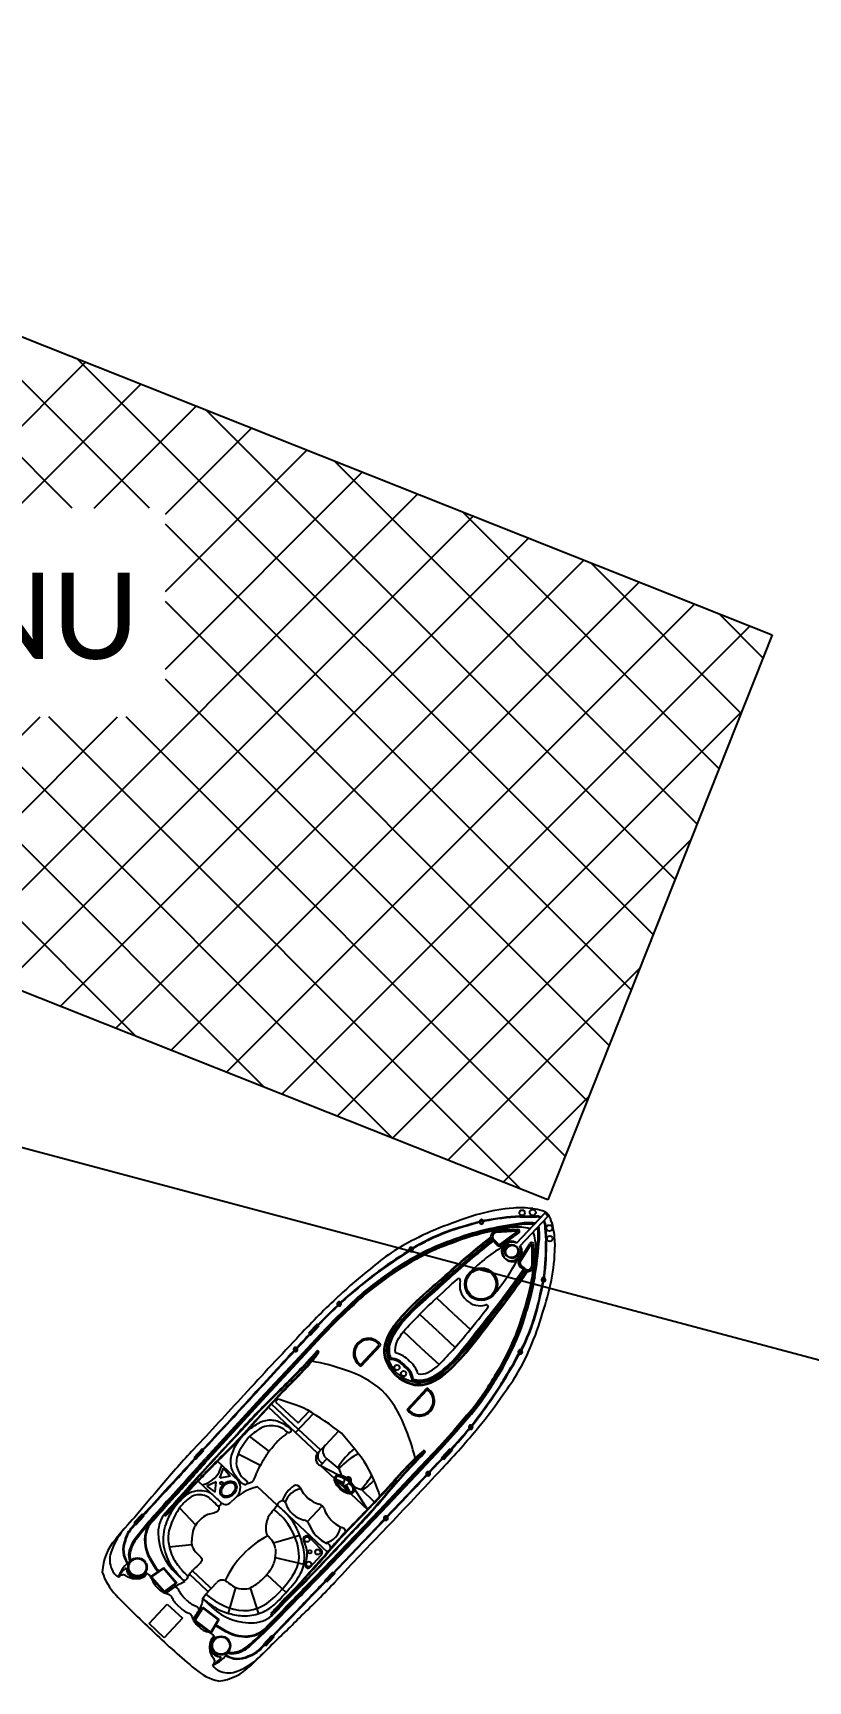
# Model space of a CAD drawing. Header units: metres. Extents: x 261051 to 267165, y 2208696 to 2215152.
# Drawn here: x 261229.8 to 261319.8, y 2209906.2 to 2210097.5 of the extents above; entities that cross this region are included whole.
import ezdxf

# ---------------------------------------------------------------- set-up
doc = ezdxf.new("R2010")
doc.units = ezdxf.units.M
for name, color, linetype in [('PORT', 5, 'Continuous'), ('PORT TEXT', 7, 'Continuous'), ('village', 3, 'Continuous')]:
    doc.layers.add(name, color=color, linetype=linetype)
doc.styles.get("Standard").update_dxf_attribs({"font": 'calibri.ttf'})

msp = doc.modelspace()

# ---------------------------------------------------------------- linework, layer by layer
at = {"color": 30}
for p, q in [((261289.2, 2209960.47), (261285.97, 2209957.02)), ((261285.99, 2209957.05), (261289.2, 2209960.47)), ((261289.59, 2209960.1), (261286.36, 2209956.65)), ((261286.38, 2209956.68), (261289.59, 2209960.1)), ((261286.13, 2209958.6), (261283.55, 2209958.44)), ((261286.12, 2209958.41), (261283.57, 2209958.24)), ((261284.15, 2209956.94), (261286.1, 2209958.35)), ((261284.25, 2209956.78), (261286.19, 2209958.17)), ((261283.17, 2209957.36), (261283.59, 2209956.91)), ((261283.31, 2209957.49), (261283.74, 2209957.03)), ((261286.23, 2209954.92), (261287.5, 2209956.95)), ((261286.4, 2209954.83), (261287.68, 2209956.88)), ((261287.73, 2209956.89), (261287.74, 2209954.34)), ((261287.92, 2209956.91), (261287.93, 2209954.33)), ((261287.01, 2209954.03), (261286.52, 2209954.43)), ((261286.88, 2209953.88), (261286.4, 2209954.27)), ((261278.64, 2209948.81), (261276.68, 2209950.65)), ((261266.57, 2209949.83), (261264.95, 2209948.25)), ((261266.63, 2209949.77), (261265, 2209948.19)), ((261266.68, 2209949.72), (261265.06, 2209948.14)), ((261266.79, 2209949.6), (261265.16, 2209948.03)), ((261276.78, 2209946.82), (261274.73, 2209948.74)), ((261278.64, 2209948.81), (261280.61, 2209946.97)), ((261262.82, 2209947.62), (261261.82, 2209946.55)), ((261262.05, 2209946.33), (261263.05, 2209947.4)), ((261262.91, 2209947.53), (261262.82, 2209947.62)), ((261263.05, 2209947.4), (261262.97, 2209947.48)), ((261264.95, 2209948.25), (261263.12, 2209946.37)), ((261265, 2209948.19), (261263.17, 2209946.32)), ((261265.06, 2209948.14), (261263.23, 2209946.26)), ((261265.16, 2209948.03), (261263.34, 2209946.16)), ((261274.91, 2209944.83), (261272.86, 2209946.76)), ((261276.78, 2209946.82), (261278.83, 2209944.9)), ((261263.12, 2209946.37), (261260.21, 2209943.23)), ((261263.17, 2209946.32), (261260.27, 2209943.18)), ((261263.23, 2209946.26), (261260.33, 2209943.13)), ((261263.34, 2209946.16), (261260.44, 2209943.03)), ((261261.82, 2209946.55), (261261.92, 2209946.46)), ((261261.98, 2209946.4), (261262.05, 2209946.33)), ((261267.89, 2209942.92), (261270.03, 2209945.2)), ((261267.92, 2209942.72), (261270.23, 2209945.18)), ((261274.91, 2209944.83), (261276.97, 2209942.91)), ((261260.21, 2209943.23), (261256.2, 2209938.95)), ((261260.27, 2209943.18), (261256.26, 2209938.9)), ((261260.33, 2209943.13), (261256.31, 2209938.85)), ((261260.44, 2209943.03), (261256.43, 2209938.75)), ((261273.26, 2209937.71), (261275.57, 2209940.18)), ((261273.46, 2209937.7), (261275.59, 2209939.98)), ((261256.2, 2209938.95), (261249.85, 2209932.02)), ((261256.26, 2209938.9), (261249.91, 2209931.96)), ((261256.31, 2209938.85), (261249.96, 2209931.91)), ((261256.43, 2209938.75), (261250.08, 2209931.81)), ((261260.31, 2209935.02), (261257.17, 2209937.96)), ((261260.67, 2209935.39), (261257.52, 2209938.34)), ((261258.27, 2209938.89), (261258, 2209938.59)), ((261258, 2209938.59), (261260.62, 2209936.14)), ((261260.31, 2209935.02), (261262.39, 2209937.23)), ((261260.62, 2209936.14), (261261.91, 2209937.52)), ((261263.23, 2209932.99), (261260.67, 2209935.39)), ((261278.74, 2209935.31), (261276.99, 2209933.37)), ((261280.2, 2209937.03), (261278.74, 2209935.31)), ((261280.32, 2209936.93), (261278.85, 2209935.21)), ((261280.38, 2209936.88), (261278.91, 2209935.16)), ((261280.44, 2209936.83), (261278.97, 2209935.11)), ((261254.98, 2209934.57), (261257.24, 2209932.84)), ((261262.87, 2209932.62), (261260.31, 2209935.02)), ((261263.77, 2209933.57), (261263.11, 2209932.87)), ((261265.29, 2209935.19), (261263.77, 2209933.57)), ((261276.99, 2209933.37), (261274.05, 2209930.27)), ((261278.85, 2209935.21), (261277.1, 2209933.26)), ((261278.91, 2209935.16), (261277.16, 2209933.21)), ((261278.97, 2209935.11), (261277.21, 2209933.16)), ((261249.47, 2209933.12), (261248.51, 2209932.1)), ((261248.51, 2209932.1), (261248.6, 2209932.02)), ((261248.65, 2209931.97), (261248.71, 2209931.91)), ((261248.71, 2209931.91), (261249.67, 2209932.94)), ((261249.54, 2209933.05), (261249.47, 2209933.12)), ((261249.67, 2209932.94), (261249.6, 2209933)), ((261251.25, 2209931.69), (261253.63, 2209929.45)), ((261253.65, 2209932.56), (261256.25, 2209931.24)), ((261263.11, 2209932.87), (261262.87, 2209932.62)), ((261263.95, 2209931.97), (261263.22, 2209931.19)), ((261263.95, 2209931.97), (261265.33, 2209930.83)), ((261277.1, 2209933.26), (261274.16, 2209930.17)), ((261277.16, 2209933.21), (261274.22, 2209930.11)), ((261277.21, 2209933.16), (261274.27, 2209930.06)), ((261277.25, 2209932.09), (261278.25, 2209933.16)), ((261277.32, 2209932.02), (261277.25, 2209932.09)), ((261277.48, 2209931.87), (261277.38, 2209931.97)), ((261278.48, 2209932.94), (261277.48, 2209931.87)), ((261278.25, 2209933.16), (261278.33, 2209933.08)), ((261278.38, 2209933.03), (261278.48, 2209932.94)), ((261251.51, 2209929.75), (261251.94, 2209930.89)), ((261252.72, 2209929.95), (261251.51, 2209929.75)), ((261251.94, 2209930.89), (261252.72, 2209929.95)), ((261263.22, 2209931.19), (261264.84, 2209929.68)), ((261263.22, 2209931.19), (261265.31, 2209930.13)), ((261265.89, 2209929.2), (261265.02, 2209929.58)), ((261274.05, 2209930.27), (261270.04, 2209925.99)), ((261274.16, 2209930.17), (261270.15, 2209925.89)), ((261274.22, 2209930.11), (261270.2, 2209925.83)), ((261274.27, 2209930.06), (261270.26, 2209925.78)), ((261251.69, 2209926.88), (261249, 2209929.39)), ((261251.11, 2209929.31), (261250, 2209928.81)), ((261250, 2209928.81), (261250.98, 2209928.1)), ((261250.98, 2209928.1), (261251.11, 2209929.31)), ((261258.18, 2209926.58), (261255.91, 2209928.71)), ((261265.83, 2209929.06), (261265.07, 2209929.39)), ((261265.21, 2209929.33), (261266.35, 2209928.26)), ((261266.04, 2209928.87), (261266.43, 2209928.1)), ((261266.18, 2209928.94), (261266.62, 2209928.08)), ((261266.72, 2209927.92), (261268.66, 2209926.1)), ((261267.12, 2209928.55), (261268.66, 2209926.1)), ((261267.92, 2209928.44), (261269.47, 2209926.95)), ((261246.83, 2209926.27), (261248.72, 2209924.29)), ((261257.79, 2209926.11), (261258.18, 2209926.58)), ((261258.79, 2209926.06), (261264.02, 2209921.16)), ((261261.68, 2209924.69), (261263.41, 2209926.53)), ((261270.04, 2209925.99), (261263.53, 2209919.2)), ((261270.15, 2209925.89), (261263.64, 2209919.1)), ((261270.2, 2209925.83), (261263.69, 2209919.04)), ((261270.26, 2209925.78), (261263.75, 2209918.99)), ((261242.52, 2209925.57), (261241.55, 2209924.53)), ((261241.55, 2209924.53), (261241.67, 2209924.42)), ((261241.73, 2209924.37), (261241.77, 2209924.33)), ((261241.77, 2209924.33), (261242.74, 2209925.36)), ((261242.62, 2209925.47), (261242.52, 2209925.57)), ((261242.74, 2209925.36), (261242.68, 2209925.42)), ((261245.64, 2209921.75), (261248.25, 2209922.05)), ((261257.75, 2209922.21), (261260.79, 2209923.11)), ((261263.25, 2209921.48), (261261.85, 2209922.97)), ((261257.95, 2209920.53), (261261.27, 2209919.76)), ((261262, 2209919.39), (261263.26, 2209920.74)), ((261240.94, 2209919.01), (261240.87, 2209918.98)), ((261244.98, 2209919.34), (261243.47, 2209918.31)), ((261243.47, 2209918.31), (261245.09, 2209916.47)), ((261244.97, 2209919.24), (261243.59, 2209918.29)), ((261243.59, 2209918.29), (261245.1, 2209916.57)), ((261246.43, 2209917.54), (261244.97, 2209919.24)), ((261246.54, 2209917.53), (261244.98, 2209919.34)), ((261247.46, 2209917.7), (261246.45, 2209918.65)), ((261248.01, 2209918.59), (261249.24, 2209917.43)), ((261248.33, 2209918.99), (261249.59, 2209917.81)), ((261256.97, 2209918.55), (261259.22, 2209916.47)), ((261263.72, 2209917.85), (261264.68, 2209918.87)), ((261264.88, 2209918.68), (261263.92, 2209917.66)), ((261264.68, 2209918.87), (261264.75, 2209918.8)), ((261264.8, 2209918.75), (261264.88, 2209918.68)), ((261245.09, 2209916.47), (261246.54, 2209917.53)), ((261245.1, 2209916.57), (261246.43, 2209917.54)), ((261250.18, 2209916.55), (261249.24, 2209917.43)), ((261249.52, 2209915.77), (261249.9, 2209916.25)), ((261250.53, 2209916.93), (261249.59, 2209917.81)), ((261249.9, 2209916.25), (261251.16, 2209917.61)), ((261253.34, 2209917.05), (261252.48, 2209914.07)), ((261255.03, 2209917.01), (261256, 2209913.99)), ((261263.78, 2209917.79), (261263.72, 2209917.85)), ((261263.92, 2209917.66), (261263.83, 2209917.74)), ((261243.3, 2209912.86), (261245.42, 2209915.12)), ((261245.42, 2209915.12), (261247.18, 2209913.47)), ((261248.54, 2209913.23), (261249.51, 2209914.75)), ((261248.64, 2209913.25), (261249.53, 2209914.64)), ((261249.51, 2209914.75), (261251.41, 2209913.31)), ((261249.52, 2209915.77), (261250.63, 2209914.73)), ((261249.53, 2209914.64), (261251.31, 2209913.29)), ((261245.06, 2209911.21), (261243.3, 2209912.86)), ((261247.18, 2209913.47), (261245.06, 2209911.21)), ((261250.48, 2209911.74), (261248.54, 2209913.23)), ((261250.46, 2209911.85), (261248.64, 2209913.25)), ((261251.31, 2209913.29), (261250.46, 2209911.85)), ((261251.41, 2209913.31), (261250.48, 2209911.74)), ((261256.6, 2209910.43), (261257.57, 2209911.46)), ((261256.64, 2209910.39), (261256.6, 2209910.43)), ((261257.79, 2209911.26), (261256.82, 2209910.23)), ((261257.57, 2209911.46), (261257.63, 2209911.4)), ((261257.69, 2209911.35), (261257.79, 2209911.26)), ((261251.35, 2209909.26), (261251.33, 2209909.18)), ((261256.82, 2209910.23), (261256.7, 2209910.34))]:
    msp.add_line(p, q, dxfattribs=at)
for centre, radius in [((261286.62, 2209960.54), 0.313), ((261287.85, 2209960.57), 0.349), ((261289.78, 2209958.76), 0.349), ((261285.37, 2209956.1), 0.771), ((261285.48, 2209956), 0.771), ((261289.83, 2209957.53), 0.313), ((261281.86, 2209952.24), 1.9), ((261281.86, 2209952.24), 1.9), ((261281.86, 2209952.24), 1.74), ((261281.86, 2209952.24), 1.74), ((261272.09, 2209942.58), 0.305), ((261272.85, 2209941.87), 0.305), ((261251.71, 2209929.15), 0.163), ((261261.64, 2209922.63), 0.304), ((261241.96, 2209919.39), 1.09), ((261241.96, 2209919.39), 1.01), ((261261.85, 2209919.75), 0.304), ((261261.97, 2209921.18), 0.197), ((261262.89, 2209921.16), 0.304), ((261251.66, 2209910.3), 1.09), ((261251.66, 2209910.3), 1.01)]:
    msp.add_circle(centre, radius, dxfattribs=at)
for centre, radius, start, end in [((261294.44, 2209917.16), 45.08, 106.3126, 111.3541), ((261287.51, 2209938.42), 22.74, 94.7776, 104.5971), ((261288.6, 2209925.34), 34.88, 93.6978, 100.5114), ((261286.44, 2209951.63), 9.49, 81.3799, 95.0035), ((261287.48, 2209992.1), 31.97, 267.9631, 271.4578), ((261287.09, 2209955.04), 6.02, 71.9791, 82.5974), ((261288.35, 2209959.46), 0.683, 63.9997, 94.1655), ((261288.5, 2209959.2), 1.63, 49.9089, 73.8585), ((261289.14, 2209960.02), 0.456, 10.7649, 82.9502), ((261289.14, 2209960.02), 0.456, 10.7649, 82.9502), ((261288.37, 2209959.32), 1.63, 19.8566, 43.8062), ((261288.65, 2209929.51), 31.49, 109.7231, 117.5005), ((261287.46, 2209933.03), 27.06, 109.7219, 118.9453), ((261287.46, 2209933.03), 26.98, 109.7241, 118.941), ((261297.28, 2209900.73), 60.8, 104.3252, 108.159), ((261297.28, 2209900.73), 60.73, 104.3276, 108.158), ((261289.06, 2209930.18), 29.15, 103.3161, 111.4137), ((261289.06, 2209930.18), 29.07, 103.3162, 111.4175), ((261289.06, 2209930.18), 29, 103.3163, 111.4213), ((261289.06, 2209930.18), 28.84, 103.3166, 111.4289), ((261281.9, 2209959.5), 0.237, 27.088, 182.23), ((261281.9, 2209959.5), 0.237, 200.8678, 8.4502), ((261288.6, 2209925.34), 34.81, 93.7041, 100.5072), ((261291.43, 2209919.9), 39.7, 97.7059, 103.2264), ((261291.43, 2209919.9), 39.62, 97.7015, 103.2263), ((261291.43, 2209919.9), 39.55, 97.6971, 103.2262), ((261289.05, 2209931.26), 27.79, 97.1991, 103.8044), ((261283.63, 2209957.8), 0.637, 97.136, 223.7454), ((261283.63, 2209957.8), 0.445, 97.8278, 223.9487), ((261286.15, 2209953.5), 5.37, 75.1562, 96.2582), ((261286.11, 2209958.38), 0.0285, 266.6027, 68.5437), ((261287.47, 2209952.93), 6.45, 83.9668, 102.2254), ((261287.47, 2209952.93), 6.38, 84.4904, 102.2526), ((261287.47, 2209952.93), 6.3, 85.0306, 102.2802), ((261286.11, 2209958.38), 0.22, 291.914, 84.6604), ((261287.48, 2209992.1), 32.05, 267.97, 271.4612), ((261282.83, 2209956.61), 5.37, 357.4568, 18.5589), ((261288.35, 2209959.46), 0.606, 63.7942, 94.331), ((261282.19, 2209957.89), 6.3, 351.4349, 8.6844), ((261282.19, 2209957.89), 6.38, 351.4625, 9.2246), ((261282.19, 2209957.89), 6.45, 351.4897, 9.7482), ((261288.16, 2209958.92), 1.18, 61.7221, 67.4228), ((261288.16, 2209958.92), 1.26, 60.7967, 67.3133), ((261288.11, 2209958.96), 1.18, 26.2923, 31.993), ((261288.11, 2209958.96), 1.26, 26.4018, 32.9183), ((261288.64, 2209959.18), 0.606, 359.3841, 29.9209), ((261288.64, 2209959.18), 0.683, 359.5495, 29.7154), ((261321.27, 2209960.44), 32.05, 182.2539, 185.7451), ((261321.27, 2209960.44), 31.97, 182.2573, 185.752), ((261284.32, 2209957.64), 6.02, 11.1176, 21.736), ((261280.95, 2209956.78), 9.49, 358.7116, 12.3352), ((261284.15, 2209936.93), 22.83, 116.09, 131.6371), ((261318.81, 2209885.56), 83.9, 121.9934, 125.1659), ((261318.81, 2209885.56), 83.82, 121.9948, 125.1663), ((261273.72, 2209956.28), 0.237, 38.4734, 206.569), ((261273.72, 2209956.28), 0.237, 225.2041, 19.8383), ((261286.09, 2209934.48), 24.09, 108.5725, 118.3926), ((261286.09, 2209934.48), 24.01, 108.568, 118.3929), ((261286.09, 2209934.48), 23.93, 108.5634, 118.3931), ((261286.09, 2209934.48), 23.78, 108.5542, 118.3936), ((261294.78, 2209939.36), 20.14, 120.1849, 135.2557), ((261283.99, 2209957.21), 0.505, 217.0515, 300.723), ((261283.99, 2209957.21), 0.314, 215.5244, 299.3655), ((261285.37, 2209956.1), 1.13, 56.7415, 29.1911), ((261285.48, 2209956), 1.13, 64.524, 36.9736), ((261287.71, 2209956.88), 0.22, 9.0546, 161.8011), ((261287.71, 2209956.88), 0.0285, 25.1714, 187.1124), ((261260.45, 2209958.06), 27.79, 349.9107, 356.516), ((261248.96, 2209959.7), 39.55, 350.4888, 356.018), ((261248.96, 2209959.7), 39.62, 350.4887, 356.0136), ((261248.96, 2209959.7), 39.7, 350.4886, 356.0092), ((261254.58, 2209957.22), 34.81, 353.2078, 0.0109), ((261254.58, 2209957.22), 34.88, 353.2036, 0.0173), ((261267.7, 2209956.99), 22.74, 349.118, 358.9374), ((261291.7, 2209923.91), 36.06, 118.2374, 124.7535), ((261291.7, 2209923.91), 35.98, 118.2372, 124.7526), ((261291.7, 2209923.91), 35.9, 118.237, 124.7516), ((261291.7, 2209923.91), 35.75, 118.2367, 124.7497), ((261268.16, 2209964.3), 20.14, 318.4593, 333.5301), ((261286.68, 2209954.69), 0.505, 152.992, 236.6636), ((261286.68, 2209954.69), 0.314, 154.3496, 238.1907), ((261299, 2209915.17), 49.08, 127.7042, 133.3286), ((261309.72, 2209900.39), 66.54, 128.0433, 131.4894), ((261309.72, 2209900.39), 66.47, 128.0422, 131.4885), ((261282.82, 2209935.99), 21.94, 124.1698, 129.9986), ((261282.82, 2209935.99), 21.87, 124.168, 130.002), ((261340.68, 2209856.49), 119.39, 125.6263, 126.7558), ((261340.68, 2209856.49), 119.31, 125.6266, 126.7556), ((261340.68, 2209856.49), 119.23, 125.6269, 126.7554), ((261340.68, 2209856.49), 119.08, 125.6274, 126.755), ((261279.23, 2209952.69), 0.202, 346.0521, 132.5199), ((261281.65, 2209952.12), 2.28, 166.7968, 228.5979), ((261259.38, 2209958), 28.84, 342.2862, 350.3985), ((261287.29, 2209954.37), 0.637, 229.9697, 356.579), ((261259.38, 2209958), 29, 342.2938, 350.3988), ((261287.29, 2209954.37), 0.445, 229.7663, 355.8873), ((261259.38, 2209958), 29.07, 342.2976, 350.3989), ((261259.38, 2209958), 29.15, 342.3013, 350.399), ((261229.45, 2209964.29), 60.73, 345.5571, 349.3874), ((261229.45, 2209964.29), 60.8, 345.5561, 349.3898), ((261289.1, 2209952.76), 0.237, 85.2649, 252.8473), ((261246.04, 2209962.53), 45.08, 342.3609, 347.4025), ((261289.1, 2209952.76), 0.237, 271.4851, 66.6271), ((261329.63, 2209882.4), 93.94, 133.2055, 137.0977), ((261286.24, 2209929.89), 28, 127.3692, 134.6079), ((261286.24, 2209929.89), 27.92, 127.37, 134.6079), ((261286.24, 2209929.89), 27.84, 127.3708, 134.6079), ((261286.24, 2209929.89), 27.69, 127.3725, 134.6079), ((261307.55, 2209905.32), 61.43, 133.0184, 138.6626), ((261307.55, 2209905.32), 61.36, 133.0194, 138.6638), ((261265.37, 2209949.96), 0.237, 48.1771, 218.5837), ((261265.37, 2209949.96), 0.237, 237.2426, 29.5182), ((261281.75, 2209952.02), 2.28, 225.1172, 286.9183), ((261282.47, 2209949.65), 0.202, 321.1952, 107.6629), ((261263.86, 2209955.32), 23.78, 335.3214, 345.1609), ((261263.86, 2209955.32), 23.93, 335.3219, 345.1517), ((261263.86, 2209955.32), 24.01, 335.3222, 345.1471), ((261263.86, 2209955.32), 24.09, 335.3224, 345.1425), ((261262.33, 2209956.58), 26.98, 334.7741, 343.9909), ((261262.33, 2209956.58), 27.06, 334.7697, 343.9931), ((261258.73, 2209957.55), 31.49, 336.2146, 343.992), ((261778.6, 2209456.48), 712.79, 136.58663, 137.35258), ((261781.05, 2209458.02), 712.77, 136.80523, 137.57712), ((261781.05, 2209458.02), 712.69, 136.80513, 137.57712), ((261260.32, 2209944.68), 0.237, 51.8876, 221.9867), ((261260.32, 2209944.68), 0.237, 240.6469, 33.2275), ((261268.75, 2209944.21), 1.71, 134.6567, 240.9609), ((261268.75, 2209944.21), 1.56, 134.5762, 236.5921), ((261268.79, 2209944.24), 1.72, 33.173, 136.3069), ((261268.79, 2209944.24), 1.57, 37.5512, 136.3887), ((261252.95, 2209960.22), 35.75, 328.9653, 335.4784), ((261252.95, 2209960.22), 35.9, 328.9634, 335.478), ((261252.95, 2209960.22), 35.98, 328.9625, 335.4779), ((261252.95, 2209960.22), 36.06, 328.9616, 335.4777), ((261212.92, 2209984.8), 83.82, 328.5487, 331.7202), ((261266.43, 2209953.54), 22.83, 322.0779, 337.6251), ((261212.92, 2209984.8), 83.9, 328.5492, 331.7216), ((261197.5, 2210002.55), 87.38, 313.9966, 318.3325), ((261197.5, 2210002.55), 87.46, 313.9966, 318.3325), ((261232.68, 2209968.42), 38.69, 314.1547, 319.7634), ((261232.68, 2209968.42), 38.76, 314.1562, 319.7612), ((261256.98, 2209948.22), 7.1, 317.5539, 326.985), ((261257.8, 2209918.74), 24.96, 70.5483, 79.8339), ((261256.98, 2209948.22), 7.17, 317.5657, 327.0032), ((261262.88, 2209944.38), 0.13, 329.7689, 140.952), ((261262.88, 2209944.38), 0.0531, 331.3324, 140.952), ((261262.78, 2209944.46), 0.0767, 318.3325, 320.952), ((261271.22, 2209941.37), 2.15, 38.146, 89.3531), ((261271.22, 2209941.37), 2.3, 38.146, 85.8957), ((261271.33, 2209941.43), 2.89, 41.1311, 77.7334), ((261271.75, 2209941.04), 2.89, 15.9817, 52.584), ((261286.41, 2209944.39), 0.237, 73.8767, 228.511), ((261286.41, 2209944.39), 0.237, 247.146, 55.2417), ((261262.26, 2209930.27), 12.61, 50.1596, 72.1854), ((261271.7, 2209940.92), 2.15, 4.362, 55.5691), ((261271.7, 2209940.92), 2.3, 7.8193, 55.5691), ((261182.5, 2210004.74), 119.08, 326.9601, 328.0876), ((261182.5, 2210004.74), 119.23, 326.9597, 328.0882), ((261182.5, 2210004.74), 119.31, 326.9595, 328.0885), ((261182.5, 2210004.74), 119.39, 326.9593, 328.0888), ((261265.57, 2209952.15), 21.87, 323.713, 329.5471), ((261265.57, 2209952.15), 21.94, 323.7165, 329.5453), ((260549.41, 2210585.27), 956.07, 316.98755, 317.50198), ((261324.95, 2209870.73), 95.97, 134.0661, 137.8714), ((261324.95, 2209870.73), 95.89, 134.0661, 137.8719), ((261361.12, 2209841.69), 141.76, 135.7178, 138.6715), ((261361.12, 2209841.69), 141.68, 135.7182, 138.6717), ((261261.2, 2209931.26), 12.61, 21.5297, 43.5555), ((261274.72, 2209938.68), 1.72, 317.4082, 60.5421), ((261274.72, 2209938.68), 1.57, 317.3264, 56.1639), ((261259.27, 2209955.16), 27.69, 319.1071, 326.3425), ((261259.27, 2209955.16), 27.84, 319.1071, 326.3442), ((261259.27, 2209955.16), 27.92, 319.1071, 326.3451), ((261259.27, 2209955.16), 28, 319.1071, 326.3459), ((261228.31, 2209976.69), 66.47, 322.2266, 325.6728), ((261228.31, 2209976.69), 66.54, 322.2257, 325.6717), ((261243.75, 2209966.94), 49.08, 320.3865, 326.0108), ((260542.77, 2210591.44), 965.92, 316.98951, 317.49771), ((260542.77, 2210591.44), 965.99, 316.98956, 317.49772), ((261253.71, 2209920.9), 18.55, 64.4934, 76.3726), ((261243.59, 2209907.05), 35.56, 51.6641, 59.3817), ((261274.7, 2209938.64), 1.71, 212.7541, 319.0583), ((261274.7, 2209938.64), 1.56, 217.123, 319.1388), ((261213.71, 2209972.22), 55.14, 313.5297, 317.9666), ((261213.71, 2209972.22), 55.22, 313.531, 317.9671), ((261249.98, 2209926.07), 24.96, 13.8812, 23.1667), ((261233.37, 2209974.84), 61.36, 315.0513, 320.6957), ((261233.37, 2209974.84), 61.43, 315.0524, 320.6967), ((261209.07, 2209995.39), 93.94, 316.6174, 320.5096), ((261280.65, 2209935.64), 0.237, 64.1969, 216.4725), ((261280.65, 2209935.64), 0.237, 235.1314, 45.538), ((261521.44, 2209683.01), 367.69, 136.7157, 137.9433), ((261521.44, 2209683.01), 367.62, 136.7156, 137.9432), ((261264.54, 2209932.85), 1.06, 136.8575, 236.2199), ((261239.24, 2209911.12), 35.56, 34.3333, 42.051), ((261315.63, 2209869.78), 92.28, 136.6876, 140.1457), ((261096.37, 2210068.35), 204.35, 316.8833, 318.3557), ((261096.37, 2210068.35), 204.43, 316.8833, 318.3554), ((260882.61, 2210257.95), 491.01, 317.8137, 318.4099), ((260882.61, 2210257.95), 491.09, 317.8137, 318.4098), ((260882.61, 2210257.95), 491.17, 317.8137, 318.4098), ((260882.61, 2210257.95), 491.32, 317.8136, 318.4096), ((261622.54, 2209566.98), 520.53, 135.4359, 135.9806), ((261622.54, 2209566.98), 520.45, 135.4361, 135.9804), ((261263.55, 2209932.03), 0.899, 139.0581, 248.3848), ((261263.75, 2209932.28), 0.868, 136.8575, 251.3493), ((260756.33, 2210418.37), 712.69, 316.13794, 316.90993), ((260756.33, 2210418.37), 712.77, 316.13794, 316.90983), ((261337.53, 2209871.33), 87.46, 135.3825, 139.7185), ((261337.53, 2209871.33), 87.38, 135.3825, 139.7185), ((261301.19, 2209904.22), 38.76, 133.9538, 139.5589), ((261301.19, 2209904.22), 38.69, 133.9516, 139.5604), ((261279.45, 2209927.15), 7.17, 126.7118, 136.1493), ((261279.45, 2209927.15), 7.1, 126.73, 136.1612), ((261275.24, 2209932.8), 0.13, 312.7631, 123.9462), ((261275.24, 2209932.8), 0.0531, 312.7631, 122.3827), ((261275.33, 2209932.7), 0.0767, 132.7631, 135.3825), ((261248.71, 2209931.97), 3.12, 284.3261, 346.2136), ((261268.72, 2209931.89), 3.55, 197.4825, 210.8335), ((261267.08, 2209928.89), 1.24, 142.4601, 168.4529), ((261268.72, 2209931.89), 3.55, 216.8066, 221.0466), ((261267.08, 2209928.89), 1.24, 132.973, 133.2423), ((261266.44, 2209929.5), 0.347, 327.6598, 126.0054), ((261252.41, 2209922.12), 18.55, 17.3424, 29.2216), ((260754.95, 2210415.82), 712.79, 316.36248, 317.12843), ((261275.71, 2209930.25), 0.237, 60.4876, 213.0681), ((261275.71, 2209930.25), 0.237, 231.7283, 41.8274), ((261346.42, 2209839.02), 135.68, 138.5044, 140.5609), ((261004.37, 2210145.62), 324.38, 317.3542, 318.0284), ((261004.37, 2210145.62), 324.46, 317.3543, 318.0284), ((261428.15, 2209762.08), 246.21, 137.5646, 138.5756), ((261428.15, 2209762.08), 246.13, 137.5646, 138.5755), ((261428.15, 2209762.08), 246.06, 137.5646, 138.5754), ((261428.15, 2209762.08), 245.9, 137.5645, 138.5752), ((261158.27, 2210007.06), 119.05, 316.933, 319.2311), ((261158.27, 2210007.06), 119.13, 316.9337, 319.2307), ((261156.65, 2210011.01), 123.13, 316.5891, 318.0537), ((261156.65, 2210011.01), 123.21, 316.5894, 318.053), ((261257.04, 2209923.13), 5.69, 101.4311, 137.4172), ((261252.48, 2209928.61), 1.43, 307.9659, 36.3719), ((261262.05, 2209925.95), 3.49, 123.629, 160.8853), ((261261.28, 2209926.3), 2.24, 100.0576, 164.2617), ((261260.35, 2209928.35), 0.556, 25.1965, 113.8917), ((261264.15, 2209930.22), 3.68, 206.2766, 252.5424), ((261265.99, 2209929.02), 0.166, 136.8575, 316.8575), ((261265.78, 2209930.1), 1.24, 285.2621, 312.9022), ((261268.72, 2209931.89), 3.55, 231.76, 238.0993), ((261197.73, 2209989.96), 95.89, 315.8432, 319.6489), ((261197.73, 2209989.96), 95.97, 315.8436, 319.649), ((261166.4, 2210024.17), 141.68, 315.0433, 317.9968), ((261166.4, 2210024.17), 141.76, 315.0435, 317.9973), ((261265.78, 2209930.1), 1.24, 320.4728, 320.7421), ((261268.72, 2209931.89), 3.55, 242.2917, 257.0475), ((261466.75, 2209723.19), 301.91, 137.8337, 138.2951), ((261466.75, 2209723.19), 301.83, 137.8337, 138.2954), ((261225.3, 2209941.34), 24.72, 319.2463, 322.7703), ((261248, 2209923.38), 3.64, 139.1512, 179.6936), ((261248, 2209923.38), 3.56, 139.175, 142.9534), ((261229.07, 2209941.87), 23.02, 314.5889, 317.7202), ((261229.07, 2209941.87), 23.1, 314.5889, 317.7183), ((261252.21, 2209927.5), 0.818, 229.8872, 320.5637), ((261262.64, 2209921.97), 6.38, 139.5187, 150.052), ((261258.88, 2209926.38), 0.73, 98.8401, 163.7969), ((261258.75, 2209926.64), 0.457, 20.8602, 87.6292), ((261261.89, 2209927.65), 2.84, 197.2475, 258.428), ((261262.93, 2209925.99), 0.723, 16.7255, 80.6883), ((261267.28, 2209927.56), 3.91, 200.4448, 245.4109), ((261246.68, 2209918.53), 8.22, 137.4267, 161.9878), ((261286.87, 2209883.68), 61.41, 137.4441, 140.6259), ((261243.85, 2209921.64), 3.48, 136.0174, 165.7447), ((261243.85, 2209921.64), 3.4, 135.9917, 165.843), ((261287.07, 2209887.43), 57.49, 139.227, 142.2081), ((261287.07, 2209887.43), 57.42, 139.2274, 142.2073), ((261287.07, 2209887.43), 57.34, 139.2278, 142.2064), ((261247.18, 2209922.13), 4.48, 142.3892, 163.9855), ((261247.18, 2209922.13), 4.4, 135.6747, 163.9457), ((261287.07, 2209887.43), 57.19, 139.2287, 139.8858), ((261245.19, 2209925.51), 0.122, 151.6114, 314.7495), ((261245.19, 2209925.51), 0.0448, 157.3458, 314.7495), ((261245.28, 2209925.43), 0.0767, 134.5888, 134.7494), ((261260.62, 2209923.84), 3.76, 171.5725, 182.8183), ((261258.89, 2209924.25), 1.99, 153.0293, 175.8649), ((261261.2, 2209924.15), 0.723, 16.7255, 80.6883), ((261265.56, 2209925.72), 3.91, 200.4448, 245.4109), ((261306.21, 2209885.53), 55.22, 135.7479, 140.1841), ((261263.31, 2209924.4), 2.24, 283.482, 351.6295), ((261306.21, 2209885.53), 55.14, 135.7484, 140.1854), ((261967.61, 2209256.13), 965.99, 136.21735, 136.7255), ((261967.61, 2209256.13), 965.92, 136.21735, 136.72556), ((261961.01, 2209262.35), 956.07, 136.21308, 136.72752), ((261265.61, 2209923.51), 0.497, 347.6859, 84.8788), ((261270.79, 2209925.08), 0.237, 58.0795, 214.3287), ((261270.79, 2209925.08), 0.237, 232.9529, 39.4553), ((261243.97, 2209918.59), 6.1, 138.4979, 177.7354), ((261242.99, 2209921.43), 2.72, 157.0734, 215.6377), ((261242.99, 2209921.43), 2.65, 156.9477, 215.6377), ((261244.68, 2209920.42), 3.78, 143.4938, 169.3717), ((261244.68, 2209920.42), 3.7, 143.5071, 169.3717), ((261244.68, 2209920.42), 3.63, 143.5209, 169.3717), ((261246.98, 2209922.53), 4.19, 168.5413, 210.1148), ((261246.98, 2209922.53), 4.11, 168.5838, 210.1385), ((261251.02, 2209923.5), 6.67, 180.8313, 226.6706), ((261262.28, 2209913.16), 11.17, 117.7571, 155.2296), ((261257.77, 2209923.63), 0.905, 178.0243, 228.1518), ((261254.49, 2209920.25), 3.8, 31.0984, 45.2102), ((261256.32, 2209921.33), 1.68, 6.3278, 32.0383), ((260997.67, 2210173.87), 367.62, 315.7719, 316.9995), ((260997.67, 2210173.87), 367.69, 315.7717, 316.9993), ((261261.6, 2209922.65), 0.399, 52.4454, 222.6165), ((261258.4, 2209920.93), 3.25, 339.1587, 26.5328), ((261263.89, 2209921.67), 0.497, 347.6859, 84.8788), ((261241.35, 2209920.26), 2.62, 161.8954, 204.6362), ((261243.11, 2209917.22), 3.52, 122.8532, 163.1888), ((261242.74, 2209920.78), 1.81, 169.4406, 202.6677), ((261242.72, 2209920.78), 1.71, 169.3717, 202.333), ((261242.72, 2209920.78), 1.64, 169.3717, 201.8025), ((261252.7, 2209925.3), 10.54, 207.5617, 217.4551), ((261252.7, 2209925.3), 10.46, 207.5523, 217.4774), ((261255.16, 2209920.81), 2.81, 325.8275, 354.8451), ((261267.46, 2209920.72), 9.5, 175.2476, 181.0206), ((260875.34, 2210267.25), 520.45, 317.7346, 318.279), ((260875.34, 2210267.25), 520.53, 317.7345, 318.2791), ((261262.91, 2209921.11), 0.51, 313.2282, 47.3913), ((261243.81, 2209920.59), 6.19, 196.4966, 225.2991), ((261240.73, 2209919.84), 1.88, 201.0867, 238.4288), ((261242.86, 2209916.6), 3.52, 128.9829, 152.2154), ((261241.96, 2209919.39), 1.32, 182.6301, 327.5317), ((261241.96, 2209919.39), 1.17, 200.5818, 327.5317), ((261250.81, 2209923.76), 8.07, 313.4228, 325.8275), ((261612.79, 2209573.64), 491.32, 135.3054, 135.9014), ((261612.79, 2209573.64), 491.17, 135.3053, 135.9014), ((261612.79, 2209573.64), 491.09, 135.3052, 135.9014), ((261612.79, 2209573.64), 491.01, 135.3051, 135.9014), ((261409.74, 2209774.67), 204.43, 135.3597, 136.8318), ((261409.74, 2209774.67), 204.35, 135.3594, 136.8318), ((261261.75, 2209919.63), 0.345, 154.7623, 316.3417), ((261305.14, 2209978.51), 90.55, 223.4974, 227.4755), ((261251.8, 2209917.08), 0.829, 44.0631, 140.6009), ((261257.97, 2209925.16), 9.35, 233.4002, 239.257), ((261254.09, 2209918.68), 1.79, 239.8975, 275.5343), ((261254.45, 2209918.33), 1.45, 262.4159, 295.2576), ((261252.97, 2209921.47), 4.92, 295.2576, 313.4228), ((261344.56, 2209832.47), 119.13, 134.4843, 136.7813), ((261344.56, 2209832.47), 119.05, 134.4839, 136.782), ((261348.61, 2209831.1), 123.21, 135.662, 137.1256), ((261348.61, 2209831.1), 123.13, 135.6614, 137.126), ((261197.38, 2209980.6), 92.28, 313.5694, 317.0275), ((261255.17, 2209919.61), 6.67, 227.0445, 272.8838), ((261082.62, 2210085.91), 245.9, 315.1399, 316.1506), ((261082.62, 2210085.91), 246.06, 315.1397, 316.1505), ((261082.62, 2210085.91), 246.13, 315.1396, 316.1505), ((261082.62, 2210085.91), 246.21, 315.1395, 316.1504), ((261274.93, 2209898.89), 23.1, 135.9967, 139.1262), ((261274.93, 2209898.89), 23.02, 135.9948, 139.1262), ((261492.8, 2209687.87), 324.46, 135.6867, 136.3608), ((261492.8, 2209687.87), 324.38, 135.6867, 136.3608), ((261256.86, 2209921.4), 10.54, 236.26, 246.1534), ((261256.86, 2209921.4), 10.46, 236.2377, 246.1628), ((261216.85, 2209953.25), 57.34, 311.5087, 314.4872), ((261216.85, 2209953.25), 57.42, 311.5078, 314.4877), ((261255.25, 2209916.58), 3.64, 274.0215, 314.5638), ((261254.05, 2209915.69), 4.4, 289.7694, 318.0403), ((261254.05, 2209915.69), 4.48, 289.7296, 311.3258), ((261216.85, 2209953.25), 57.19, 313.8293, 314.4864), ((261274.65, 2209895.1), 24.72, 130.9448, 134.4687), ((261257.56, 2209913.92), 0.122, 138.9656, 302.1037), ((261164.69, 2210009.33), 135.68, 313.1542, 315.2106), ((261257.56, 2209913.92), 0.0448, 138.9656, 296.3692), ((261257.47, 2209914), 0.0767, 318.9656, 319.1262), ((261255.25, 2209916.58), 3.56, 310.7617, 314.5401), ((261306.56, 2209977.18), 90.55, 226.2396, 230.2177), ((261251.66, 2209910.3), 1.32, 126.1833, 271.0849), ((261251.66, 2209910.3), 1.17, 126.1833, 253.1332), ((261254.47, 2209915.51), 4.19, 243.6003, 285.1737), ((261254.47, 2209915.51), 4.11, 243.5766, 285.1312), ((261216.85, 2209953.25), 57.49, 311.5069, 314.4881), ((261213.11, 2209952.8), 61.41, 313.0892, 316.271), ((261041.31, 2210121.9), 301.83, 315.4197, 315.8813), ((261041.31, 2210121.9), 301.91, 315.4199, 315.8814), ((261249.42, 2209911.31), 3.52, 290.5262, 330.8619), ((261248.82, 2209911.01), 3.52, 301.4996, 324.7322), ((261253.63, 2209911.46), 2.72, 238.0774, 296.6416), ((261253.63, 2209911.46), 2.65, 238.0774, 296.7674), ((261253, 2209911.17), 1.81, 251.0474, 284.2744), ((261253, 2209911.15), 1.71, 251.3821, 284.3434), ((261253, 2209911.15), 1.64, 251.9126, 284.3434), ((261252.51, 2209913.08), 3.63, 284.3433, 310.1942), ((261252.51, 2209913.08), 3.7, 284.3434, 310.208), ((261252.51, 2209913.08), 3.78, 284.3434, 310.2213), ((261250.49, 2209914.95), 8.22, 291.7273, 316.2884), ((261253.78, 2209912.33), 3.4, 287.8721, 317.7234), ((261253.78, 2209912.33), 3.48, 287.9703, 317.6977), ((261252.74, 2209912.23), 6.19, 228.416, 257.2185), ((261252.19, 2209909.1), 1.88, 215.2862, 252.6284), ((261250.73, 2209912.25), 6.1, 275.9797, 315.2172), ((261252.56, 2209909.75), 2.62, 249.0789, 291.8196)]:
    msp.add_arc(centre, radius, start, end, dxfattribs=at)
for start_param, end_param in [(0.830012, 1.576846), (4.712389, 5.232342)]:
    msp.add_ellipse((261266.64, 2209929.64), major_axis=(2.83, 3.02), ratio=0.425319, start_param=start_param, end_param=end_param, dxfattribs=at)
for centre, major_axis, ratio in [((261252.51, 2209928.43), (0.777, 0.758), 0.758117), ((261265.99, 2209929.02), (1.03, -0.96), 0.533092)]:
    msp.add_ellipse(centre, major_axis=major_axis, ratio=ratio, dxfattribs=at)
for points, knots in [([(261271.91, 2209941.63), (261271.03, 2209942.61), (261270.35, 2209943.9), (261271, 2209946.51), (261271.84, 2209947.64), (261274.45, 2209950.59), (261276.47, 2209952.15), (261279.89, 2209955.2), (261281.41, 2209956.45), (261283, 2209957.72)], [0, 0, 0, 0, 0.0462196, 0.0462196, 0.0924392, 0.0924392, 0.1947325, 0.1947325, 0.2709084, 0.2709084, 0.2709084, 0.2709084]), ([(261271.97, 2209941.68), (261271.06, 2209942.69), (261270.41, 2209944.02), (261271.17, 2209946.67), (261272.06, 2209947.79), (261274.72, 2209950.72), (261276.73, 2209952.29), (261280.08, 2209955.26), (261281.51, 2209956.43), (261283.02, 2209957.64)], [0, 0, 0, 0, 0.0480884, 0.0480884, 0.0961768, 0.0961768, 0.1985377, 0.1985377, 0.2704106, 0.2704106, 0.2704106, 0.2704106]), ([(261272.14, 2209941.84), (261271.21, 2209942.86), (261270.64, 2209944.17), (261271.52, 2209946.81), (261272.47, 2209947.93), (261275.22, 2209950.86), (261277.27, 2209952.49), (261280.54, 2209955.33), (261281.83, 2209956.39), (261283.12, 2209957.43)], [0, 0, 0, 0, 0.0508337, 0.0508337, 0.1016674, 0.1016674, 0.2060328, 0.2060328, 0.2709084, 0.2709084, 0.2709084, 0.2709084]), ([(261271.25, 2209943.51), (261271.14, 2209943.79), (261270.82, 2209944.99), (261272.27, 2209947.96), (261275.75, 2209950.89), (261279.44, 2209954.37), (261282.08, 2209956.5), (261283.17, 2209957.37)], [0.0234044, 0.0234044, 0.0234044, 0.0234044, 0.0350942, 0.0739111, 0.138251, 0.2165713, 0.2709084, 0.2709084, 0.2709084, 0.2709084]), ([(261271.39, 2209943.66), (261271.21, 2209944.17), (261271.14, 2209944.69), (261271.55, 2209946.35), (261272.37, 2209947.45), (261273.99, 2209949.23), (261274.9, 2209950), (261277.61, 2209952.41), (261279.39, 2209954.08), (261281.92, 2209956.17), (261282.59, 2209956.71), (261283.26, 2209957.25)], [0.0248254, 0.0248254, 0.0248254, 0.0248254, 0.0474598, 0.0474598, 0.0949196, 0.0949196, 0.1423794, 0.1423794, 0.237299, 0.237299, 0.2709084, 0.2709084, 0.2709084, 0.2709084]), ([(261271.94, 2209944.26), (261271.57, 2209945.81), (261273.48, 2209947.4), (261275.14, 2209949.21), (261277.51, 2209951.42), (261279.1, 2209952.84)], [0.0313661, 0.0313661, 0.0313661, 0.0313661, 0.1084744, 0.1084744, 0.1920729, 0.1920729, 0.1920729, 0.1920729]), ([(261271.91, 2209941.63), (261272.95, 2209940.81), (261274.28, 2209940.21), (261276.85, 2209941.04), (261277.91, 2209941.95), (261280.69, 2209944.74), (261282.11, 2209946.86), (261284.94, 2209950.47), (261286.08, 2209952.07), (261287.25, 2209953.74)], [0, 0, 0, 0, 0.0462196, 0.0462196, 0.0924392, 0.0924392, 0.1947325, 0.1947325, 0.2709084, 0.2709084, 0.2709084, 0.2709084]), ([(261271.96, 2209941.69), (261273.02, 2209940.85), (261274.39, 2209940.29), (261276.99, 2209941.21), (261278.05, 2209942.17), (261280.8, 2209945.02), (261282.24, 2209947.13), (261284.98, 2209950.66), (261286.06, 2209952.17), (261287.17, 2209953.75)], [0, 0, 0, 0, 0.0480884, 0.0480884, 0.0961768, 0.0961768, 0.1985377, 0.1985377, 0.2704106, 0.2704106, 0.2704106, 0.2704106]), ([(261272.1, 2209941.87), (261273.19, 2209941.01), (261274.53, 2209940.52), (261277.11, 2209941.57), (261278.16, 2209942.59), (261280.91, 2209945.53), (261282.4, 2209947.68), (261285.03, 2209951.12), (261286, 2209952.48), (261286.95, 2209953.84)], [0, 0, 0, 0, 0.0508337, 0.0508337, 0.1016674, 0.1016674, 0.2060328, 0.2060328, 0.2709084, 0.2709084, 0.2709084, 0.2709084]), ([(261273.84, 2209941.09), (261274.12, 2209941), (261275.33, 2209940.76), (261278.2, 2209942.39), (261280.91, 2209946.06), (261284.14, 2209949.97), (261286.09, 2209952.74), (261286.89, 2209953.88)], [0.0234044, 0.0234044, 0.0234044, 0.0234044, 0.0350942, 0.0739111, 0.138251, 0.2165713, 0.2709084, 0.2709084, 0.2709084, 0.2709084]), ([(261273.97, 2209941.24), (261274.49, 2209941.09), (261275.01, 2209941.06), (261276.64, 2209941.58), (261277.69, 2209942.46), (261279.37, 2209944.2), (261280.07, 2209945.16), (261282.3, 2209948.01), (261283.85, 2209949.9), (261285.77, 2209952.56), (261286.27, 2209953.26), (261286.76, 2209953.97)], [0.0248254, 0.0248254, 0.0248254, 0.0248254, 0.0474598, 0.0474598, 0.0949196, 0.0949196, 0.1423794, 0.1423794, 0.237299, 0.237299, 0.2709084, 0.2709084, 0.2709084, 0.2709084]), ([(261274.53, 2209941.83), (261276.11, 2209941.56), (261277.57, 2209943.56), (261279.27, 2209945.34), (261281.32, 2209947.85), (261282.63, 2209949.53)], [0.0313661, 0.0313661, 0.0313661, 0.0313661, 0.1084744, 0.1084744, 0.1920729, 0.1920729, 0.1920729, 0.1920729]), ([(261266.9, 2209928.16), (261267.01, 2209928.28), (261267.02, 2209928.57), (261266.45, 2209929.59), (261265.4, 2209930.09), (261264.84, 2209929.76), (261265.13, 2209928.88), (261266.29, 2209928.05), (261266.76, 2209928.01), (261266.9, 2209928.16)], [0, 0, 0, 0, 1.031451, 1.031451, 2.992455, 2.992455, 4.95346, 4.95346, 6.283185, 6.283185, 6.283185, 6.283185]), ([(261253.18, 2209929.08), (261252.93, 2209929.34), (261252.28, 2209929.23), (261251.59, 2209928.35), (261251.66, 2209927.8), (261252.39, 2209927.53), (261253.06, 2209927.87), (261253.37, 2209928.65), (261253.33, 2209928.93), (261253.18, 2209929.08)], [0, 0, 0, 0, 1.743273, 1.743273, 3.486547, 3.486547, 5.22982, 5.22982, 6.283185, 6.283185, 6.283185, 6.283185]), ([(261249.9, 2209916.25), (261251.27, 2209915.15), (261252.73, 2209914.41), (261255.83, 2209914.31), (261257.21, 2209915.16), (261259.5, 2209917.69), (261260.71, 2209919.01), (261260.76, 2209921.98), (261260.07, 2209923.71), (261258.68, 2209925.35), (261258.26, 2209925.72), (261257.79, 2209926.11)], [0, 0, 0, 0, 0.0684102, 0.0684102, 0.1368204, 0.1368204, 0.2052306, 0.2052306, 0.2736407, 0.2736407, 0.2974604, 0.2974604, 0.2974604, 0.2974604]), ([(261247.57, 2209915.66), (261247.42, 2209915.81), (261247.16, 2209916.06), (261246.85, 2209916.51), (261246.67, 2209916.96), (261246.38, 2209917.06), (261246.27, 2209917.09)], [0, 0, 0, 0, 0.00840925, 0.01405459, 0.02148076, 0.02583256, 0.02583256, 0.02583256, 0.02583256]), ([(261247.57, 2209915.66), (261247.73, 2209915.51), (261248, 2209915.27), (261248.47, 2209914.99), (261248.93, 2209914.84), (261249.05, 2209914.56), (261249.09, 2209914.45)], [0, 0, 0, 0, 0.00840925, 0.01405459, 0.02148076, 0.02583256, 0.02583256, 0.02583256, 0.02583256])]:
    msp.add_open_spline(points, degree=3, knots=knots, dxfattribs=at)
for points in [[(261259.01, 2209935.36), (261259.24, 2209935.17), (261259.57, 2209934.98), (261259.79, 2209935.25), (261259.4, 2209935.72), (261258.34, 2209936.32), (261256.87, 2209936.44), (261255.43, 2209935.74), (261254.3, 2209934.79), (261253.28, 2209933.35), (261252.79, 2209931.72), (261252.98, 2209930.63), (261253.79, 2209929.44), (261254.28, 2209929.04), (261254.57, 2209928.98), (261254.68, 2209929.29), (261254.46, 2209929.54), (261253.74, 2209930.41), (261253.45, 2209931.22), (261253.51, 2209932.12), (261253.82, 2209932.95), (261254.41, 2209933.87), (261255.09, 2209934.67), (261255.86, 2209935.26), (261256.75, 2209935.73), (261257.74, 2209935.79), (261258.72, 2209935.54), (261259.01, 2209935.36)], [(261254.68, 2209929.14), (261255.07, 2209929.21), (261255.42, 2209929.45), (261255.72, 2209930.14), (261255.96, 2209930.7), (261256.42, 2209931.54), (261257.19, 2209932.78), (261257.66, 2209933.37), (261258.18, 2209933.97), (261258.64, 2209934.39), (261259.09, 2209934.73), (261259.39, 2209935.04)], [(261251.38, 2209926.48), (261251.39, 2209926.09), (261250.98, 2209925.74), (261250.31, 2209925.57), (261249.64, 2209925.24), (261248.86, 2209924.49), (261248.47, 2209923.82), (261248.28, 2209922.79), (261248.26, 2209922.01), (261248.7, 2209921.17), (261249.15, 2209920.71), (261249.43, 2209920.37), (261249.33, 2209920.03), (261248.83, 2209919.47), (261247.89, 2209918.41), (261247.44, 2209917.86), (261246.83, 2209918.36), (261245.91, 2209919.53), (261245.41, 2209920.58), (261245.03, 2209921.84), (261245, 2209923.21), (261245.27, 2209924.4), (261245.72, 2209925.46), (261246.31, 2209926.45), (261247.11, 2209927.33), (261248.09, 2209928.06), (261248.75, 2209928.26), (261249.45, 2209928.3), (261250.42, 2209928.02), (261250.88, 2209927.63), (261251.43, 2209927.12), (261251.65, 2209926.75), (261251.38, 2209926.48), (261251.08, 2209926.69), (261250.5, 2209927.26), (261249.92, 2209927.65), (261249.19, 2209927.8), (261248.54, 2209927.72), (261247.88, 2209927.32), (261246.88, 2209926.33), (261246.26, 2209925.31), (261245.82, 2209924.29), (261245.57, 2209923.38), (261245.53, 2209922.7), (261245.62, 2209921.86), (261245.92, 2209920.89), (261246.25, 2209920.22), (261246.74, 2209919.52), (261247.2, 2209918.98), (261247.53, 2209918.62), (261247.77, 2209918.32), (261247.71, 2209918.1)], [(261249.52, 2209915.77), (261250.93, 2209914.74), (261252.82, 2209913.97), (261254.5, 2209913.75), (261256.41, 2209914.15), (261257.82, 2209915.03), (261259.37, 2209916.65), (261260.82, 2209918.52), (261261.34, 2209920.35), (261261.02, 2209922.42), (261260.35, 2209924.09), (261259.23, 2209925.64), (261258.18, 2209926.58)], [(261242.08, 2209918.08), (261241.59, 2209918.04), (261240.77, 2209918.29), (261240.35, 2209918.5), (261239.98, 2209918.42), (261239.74, 2209918.24)], [(261246.79, 2209914.82), (261246.34, 2209915.28), (261246.09, 2209915.64), (261245.78, 2209916.12), (261245.32, 2209916.3), (261244.44, 2209916.84), (261243.77, 2209917.69), (261243.52, 2209918.23), (261243.3, 2209918.51), (261242.88, 2209918.81)], [(261247.46, 2209917.7), (261246.94, 2209917.47), (261246.3, 2209917.12), (261245.23, 2209916.34)], [(261246.79, 2209914.82), (261247.28, 2209914.4), (261247.65, 2209914.18), (261248.15, 2209913.9), (261248.36, 2209913.46), (261248.95, 2209912.61), (261249.85, 2209911.99), (261250.4, 2209911.79), (261250.7, 2209911.58), (261251.02, 2209911.18)], [(261249.52, 2209915.77), (261249.42, 2209915.15), (261249.11, 2209914.49), (261248.4, 2209913.37)], [(261250.34, 2209910.34), (261250.34, 2209909.84), (261250.64, 2209909.04), (261250.88, 2209908.63), (261250.83, 2209908.26), (261250.65, 2209908.01)]]:
    msp.add_spline(points, degree=3, dxfattribs=at)
for points in [[(261267.15, 2209933.16), (261266.45, 2209932.6), (261265.76, 2209931.87), (261265.22, 2209930.93)], [(261269.43, 2209929.51), (261269.03, 2209929.08), (261268.56, 2209928.67), (261268.02, 2209928.31)]]:
    msp.add_open_spline(points, degree=3, dxfattribs=at)
at = {"layer": 'PORT'}
for p, q in [((261139.73, 2210097.48), (261315.64, 2210027.61)), ((261289.59, 2209962.03), (261113.68, 2210031.89)), ((261315.64, 2210027.61), (261289.59, 2209962.03))]:
    msp.add_line(p, q, dxfattribs=at)
at = {"layer": 'PORT', "linetype": 'Continuous'}
for p, q in [((261234.36, 2210042.32), (261205.22, 2210071.47)), ((261243.34, 2210042.32), (261220.11, 2210065.55)), ((261301.82, 2209992.82), (261235.01, 2210059.63)), ((261218.98, 2210042.32), (261235.93, 2210059.27)), ((261227.96, 2210042.32), (261242.35, 2210056.72)), ((261236.94, 2210042.32), (261248.78, 2210054.16)), ((261304.37, 2209999.25), (261249.91, 2210053.72)), ((261245.21, 2210041.61), (261255.21, 2210051.61)), ((261245.21, 2210032.63), (261261.64, 2210049.06)), ((261245.21, 2210023.65), (261268.06, 2210046.5)), ((261306.92, 2210005.68), (261264.8, 2210047.8)), ((261220.15, 2209989.61), (261274.49, 2210043.95)), ((261226.58, 2209987.06), (261280.92, 2210041.4)), ((261299.27, 2209986.4), (261245.21, 2210040.45)), ((261309.48, 2210012.11), (261279.7, 2210041.88)), ((261233, 2209984.5), (261287.35, 2210038.85)), ((261239.43, 2209981.95), (261293.77, 2210036.29)), ((261312.03, 2210018.53), (261294.6, 2210035.97)), ((261245.86, 2209979.4), (261300.2, 2210033.74)), ((261296.71, 2209979.97), (261245.21, 2210031.47)), ((261252.29, 2209976.85), (261306.63, 2210031.19)), ((261314.58, 2210024.96), (261309.49, 2210030.05)), ((261258.71, 2209974.29), (261313.06, 2210028.63)), ((261294.16, 2209973.54), (261245.21, 2210022.49)), ((261241.78, 2209981.02), (261204.71, 2210018.09)), ((261207.29, 2209994.71), (261230.67, 2210018.09)), ((261256.68, 2209975.1), (261213.69, 2210018.09)), ((261213.72, 2209992.16), (261239.65, 2210018.09)), ((261271.58, 2209969.18), (261222.67, 2210018.09)), ((261286.47, 2209963.27), (261231.65, 2210018.09)), ((261291.61, 2209967.11), (261240.63, 2210018.09)), ((261265.14, 2209971.74), (261312.09, 2210018.69)), ((261271.57, 2209969.19), (261306.18, 2210003.79)), ((261278, 2209966.63), (261300.26, 2209988.9)), ((261284.42, 2209964.08), (261294.34, 2209974))]:
    msp.add_line(p, q, dxfattribs=at)
at = {"layer": 'village', "color": 3}
msp.add_line((261175.32, 2209982.28), (261430.23, 2209914.42), dxfattribs=at)

# ---------------------------------------------------------------- texts
at = {"layer": 'PORT TEXT'}
msp.add_text('DAHANU', height=10, dxfattribs=at).set_placement((261184.7, 2210024.82))

doc.saveas('drawing.dxf')
